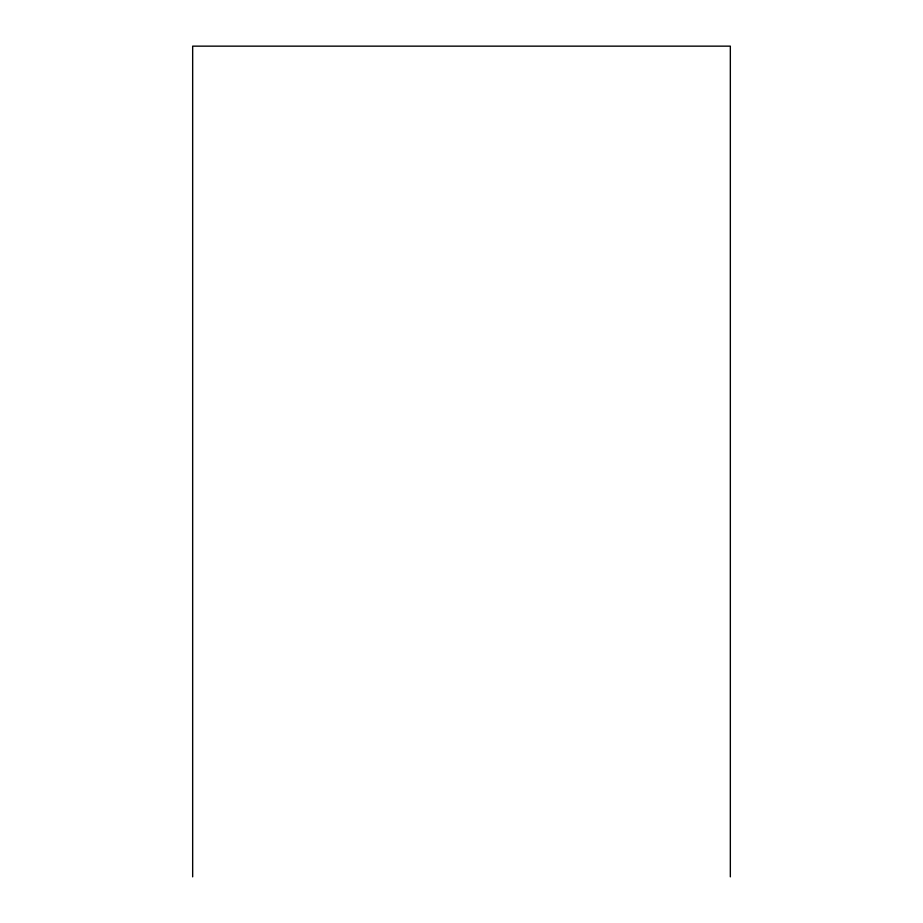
<?xml version="1.0" encoding="UTF-8"?>
<svg xmlns="http://www.w3.org/2000/svg" width="923" height="923" viewBox="0 0 923 923"><rect width="100%" height="100%" fill="white"/><g stroke="black" fill="none" stroke-linecap="round" stroke-linejoin="round"><path stroke-width="1.38" d="M730.335 876.85L730.335 46.15L192.665 46.15L192.665 876.85"/></g></svg>
